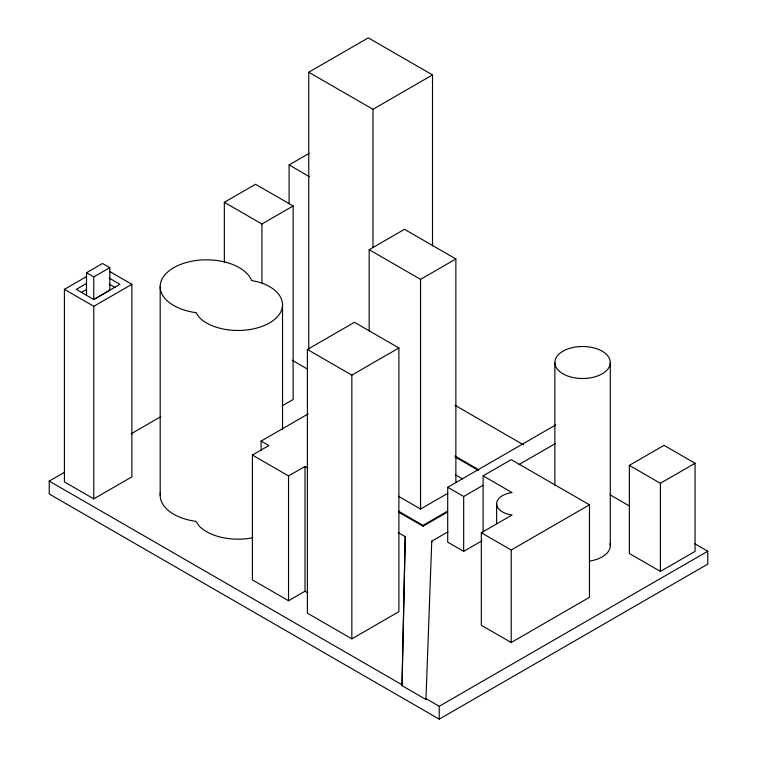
<?xml version="1.0" encoding="UTF-8"?>
<svg xmlns="http://www.w3.org/2000/svg" width="757" height="757" viewBox="0 0 757 757"><rect width="100%" height="100%" fill="white"/><g stroke="black" fill="none" stroke-linecap="round" stroke-linejoin="round"><path stroke-width="1.14" d="M448.059 531.774L431.764 541.17L425.945 699.468L402.014 685.653L405.232 536.637L398.078 532.502M402.014 685.653L405.232 536.637M308.752 349.507L308.752 72.227L368.29 37.85L432.512 74.924L432.512 246.016M86.506 295.353L86.506 272.728L102.507 263.493L109.774 267.685L109.774 290.319L93.773 299.554L76.325 289.344L86.393 283.534M308.752 72.227L372.974 109.301L432.512 74.924M109.595 271.451L131.869 284.31L131.869 476.872L93.773 498.863L64.411 481.906L64.411 289.344L86.468 276.617M86.506 272.728L93.773 276.92L109.774 267.685M224.346 262.49L224.346 202.299L255.554 184.273L293.129 205.97L293.129 399.535L282.058 405.922M289.089 203.87L289.089 164.922L309.225 153.293M81.359 292.448L86.393 289.543M93.773 299.422L119.947 284.31L109.292 278.15M64.411 289.344L93.773 306.301L131.869 284.31M224.346 202.299L261.913 223.987L293.129 205.97M369.17 330.96L369.17 249.696L404.493 229.305L455.875 258.97L455.875 482.758M694.538 543.573L707.776 551.219L707.776 564.097L439.221 719.15L49.224 493.99L49.224 481.102L64.563 472.245M131.056 433.856L160.721 416.728M369.17 249.696L420.561 279.361L455.875 258.97M307.389 349.469L354.446 322.302L398.892 347.965L398.892 611.684L351.844 638.851L307.389 613.179L307.389 349.469L351.844 375.131L398.892 347.965M261.108 450.491L261.108 441.076L308.175 413.899M307.73 592.807L305.005 591.236L288.531 600.746L252.403 579.881L252.403 455.071L268.877 445.561L261.108 441.076M252.403 455.071L288.531 475.926L305.005 466.416L307.73 467.987M482.01 540.772L463.663 551.361L447.709 542.154L447.709 487.281L555.752 424.904M398.39 496.242L420.561 509.035L447.803 493.309M483.108 475.86L511.202 459.641L589.466 504.824L589.466 597.339L511.202 642.523L481.32 625.273L481.32 532.758L512.063 515.006A19.928 11.506 0 0 1 496.62 503.793A19.928 11.506 0 0 1 512.063 492.58L483.108 475.86L483.108 532.067M447.709 487.281L463.663 496.497L483.023 485.313M518.696 464.722L555.392 443.536M398.456 511.164L423.021 525.349L447.425 511.259M398.456 512.035L423.021 526.219L447.425 512.129M629.351 465.375L664.031 445.353L695.068 463.275L695.068 551.38L660.388 571.403L629.351 553.481L629.351 465.375L660.388 483.297L695.068 463.275M481.32 532.758L511.202 550.017L589.466 504.824M425.945 699.468L425.945 698.607L439.221 706.272L707.776 551.219M289.089 164.922L309.395 176.646M454.957 405.25L523.541 444.851M609.972 494.756L629.332 505.931M292.126 360.247L307.361 369.038M455.052 456.064L478.575 469.652M455.052 456.935L478.575 470.513M455.392 474.771L462.546 478.907M109.292 284.159L115.102 287.518M49.224 481.102L402.014 684.782M660.388 483.297L660.388 571.403M610.293 362.508A27.716 16.001 0 0 1 568.725 376.371A27.716 16.001 0 0 1 568.725 348.655A27.716 16.001 0 0 1 610.293 362.508L610.293 545.598M554.872 362.508L554.872 485.36M511.202 550.017L511.202 642.523M496.62 503.793L496.62 523.702M463.663 496.497L463.663 551.361M439.221 706.272L439.221 719.15M431.764 541.17L431.764 542.04M423.021 525.349L423.021 526.219M420.561 279.361L420.561 509.035M372.974 109.301L372.974 247.35M351.844 375.131L351.844 638.851M305.005 466.416L305.005 591.236M288.531 475.926L288.531 600.746M282.522 304.768L282.522 429.768M261.913 223.987L261.913 283.004M160.181 286.6L160.181 495.315M93.773 276.92L93.773 299.554M93.773 306.301L93.773 498.863M610.057 543.507A27.716 16.001 0 0 1 589.76 561.051M252.857 537.716A44.512 25.7 0 0 1 199.46 526.333L195.817 521.261L194.54 521.166A46.347 26.76 0 0 1 160.475 492.324M195.817 312.546L194.54 312.452A46.347 26.76 0 0 1 173.76 267.675A46.347 26.76 0 0 1 251.305 279.674L251.475 280.412L260.266 282.512A44.512 25.7 0 0 1 269.483 322.946A44.512 25.7 0 0 1 199.46 317.618L195.817 312.546"/></g></svg>
